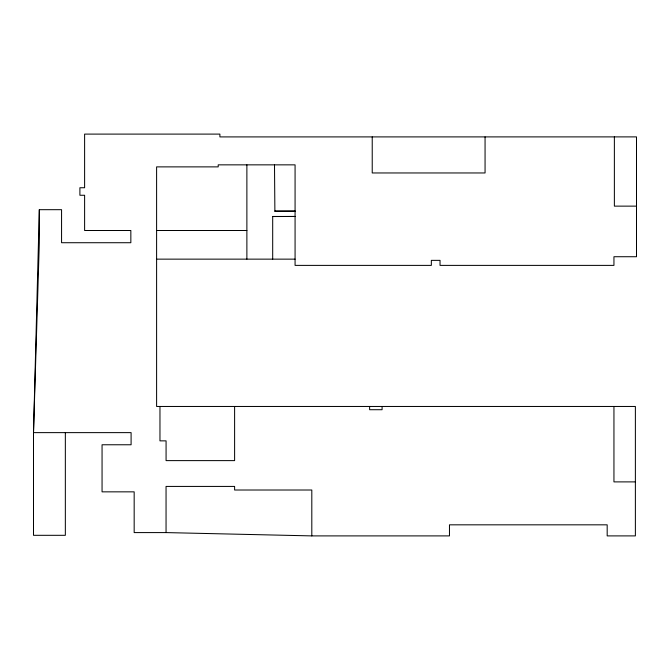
<?xml version="1.0" encoding="UTF-8"?>
<svg xmlns="http://www.w3.org/2000/svg" width="670" height="670" viewBox="0 0 670 670"><rect width="100%" height="100%" fill="white"/><g stroke="black" fill="none" stroke-linecap="round" stroke-linejoin="round"><path stroke-width="1" d="M39.321 209.685L39.321 242.724L33.5 432.627L131.094 432.627L131.094 444.771L102.058 444.771L102.058 491.847L134.167 491.847L134.167 532.591L166.051 532.591L311.81 535.899L449.469 535.899L449.469 524.828L607.179 524.828L607.179 535.899L635.378 535.899L635.378 406.464L156.604 406.464L156.604 166.88L218.202 166.88L218.202 164.853L295.076 164.853L295.076 265.387L431.338 265.387L431.338 260.354L440.031 260.354L440.031 265.387L613.946 265.387L613.946 256.727L636.5 256.727L636.5 136.889L219.894 136.915L219.894 134.101L84.613 134.101L84.613 187.742L79.898 187.742L79.898 195.263L84.613 195.263L84.613 230.505L130.843 230.505L130.843 242.724L61.565 242.724L61.565 209.685L39.321 209.685L33.5 432.627L33.5 535.313L65.342 535.313L65.342 432.627M272.69 216.544L295.076 216.46L272.69 216.46L272.69 259.139M636.5 206.134L614.373 206.134L614.373 136.915M157.082 230.505L246.878 230.505M156.604 259.139L295.076 259.139M635.378 481.889L613.946 481.889L613.946 406.464M274.499 164.853L274.884 211.159M485.063 136.915L485.063 172.961L372.227 172.961L372.227 136.915M382.084 406.464L382.084 409.713L369.622 409.713L369.622 406.464M311.81 535.899L311.81 490.013L234.609 490.013L234.609 486.42L166.051 486.42L166.051 532.591M246.878 164.853L246.878 259.139M234.609 406.464L234.609 460.617L166.076 460.617L166.076 440.86L159.963 440.86L159.963 406.464M295.076 211.109L274.851 211.159L295.076 211.159"/></g></svg>
